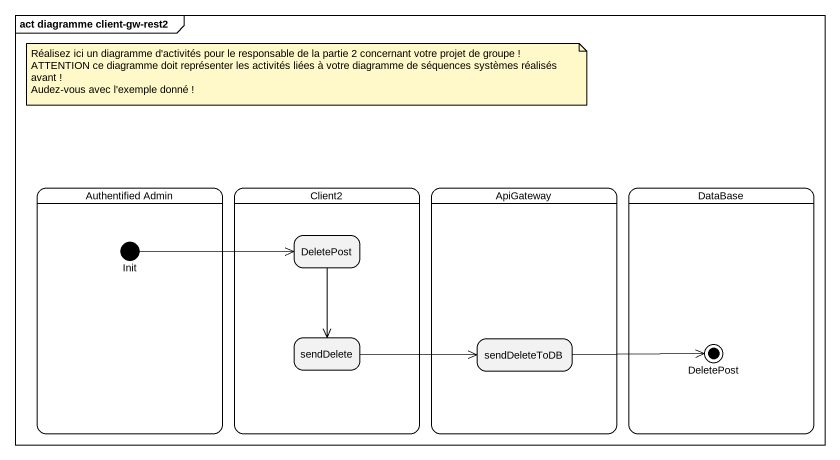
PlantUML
@startuml
mainframe act diagramme client-gw-rest2
hide empty description
state "Authentified Admin" as Authentified_Admin {
  state Init <<start>>
}
state Client2 {
  state DeletePost
  state sendDelete
}
state ApiGateway {
  state sendDeleteToDB
}
state "DataBase" as DataBase_ {
  state "DeletePost" as DeletePost_2 <<end>>
}
Init -right-> DeletePost
DeletePost --> sendDelete
sendDelete -right-> sendDeleteToDB
sendDeleteToDB -right-> DeletePost_2
note as N1
  Réalisez ici un diagramme d'activités pour le responsable de la partie 2 concernant votre projet de groupe !
  ATTENTION ce diagramme doit représenter les activités liées à votre diagramme de séquences systèmes réalisés avant !
  Audez-vous avec l'exemple donné !
end note
@enduml
